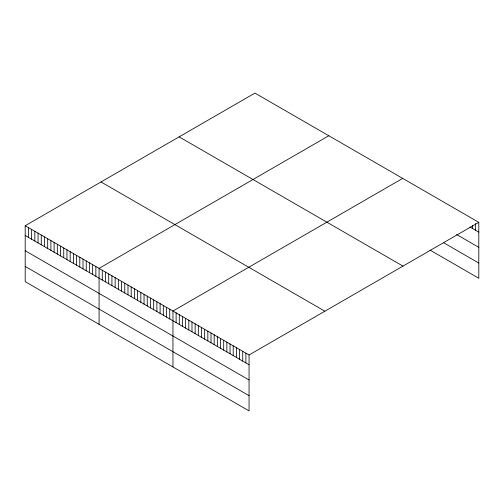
<?xml version="1.0" encoding="UTF-8"?>
<svg xmlns="http://www.w3.org/2000/svg" width="504" height="504" viewBox="0 0 504 504"><rect width="100%" height="100%" fill="white"/><g stroke="black" fill="none" stroke-linecap="round" stroke-linejoin="round"><path stroke-width="0.76" d="M478.8 222.34L249.064 354.974L249.064 410.905L25.2 281.66L25.2 225.729L254.936 93.095L478.8 222.34L478.8 278.271L429.962 250.072M328.81 135.746L99.074 268.38L99.074 324.311M402.683 178.397L172.954 311.031L172.954 366.962M469.917 226.989L478.8 232.117M456.599 234.53L478.8 247.351M443.917 242.903L478.8 263.044M179.122 136.861L402.986 266.112M101.014 181.957L324.878 311.207M25.2 225.729L249.064 354.974M25.2 235.507L249.064 364.751M25.2 250.734L249.064 379.984M25.2 266.427L249.064 395.678M475.631 223.518L475.631 230.284M472.456 225.446L472.456 228.457M245.895 353.146L245.895 362.924M242.726 351.313L242.726 361.091M239.551 349.48L239.551 359.257M236.382 347.653L236.382 357.43M233.207 345.82L233.207 355.597M230.038 343.993L230.038 353.764M226.869 342.159L226.869 351.937M223.694 340.326L223.694 350.104M220.525 338.499L220.525 348.277M217.35 336.666L217.35 346.443M214.181 334.832L214.181 344.61M211.006 333.005L211.006 342.783M207.837 331.172L207.837 340.95M204.668 329.339L204.668 339.116M201.493 327.512L201.493 337.289M198.324 325.679L198.324 335.456M195.149 323.851L195.149 333.623M191.98 322.018L191.98 331.796M188.811 320.185L188.811 329.962M185.636 318.358L185.636 328.136M182.467 316.525L182.467 326.302M179.292 314.691L179.292 324.469M176.123 312.864L176.123 322.642M169.741 309.179L169.741 318.956M166.528 307.32L166.528 317.098M163.315 305.468L163.315 315.246M160.102 303.616L160.102 313.394M156.889 301.757L156.889 311.535M153.682 299.905L153.682 309.683M150.469 298.053L150.469 307.831M147.256 296.195L147.256 305.972M144.043 294.342L144.043 304.12M140.83 292.49L140.83 302.261M137.617 290.632L137.617 300.409M134.41 288.779L134.41 298.557M131.197 286.927L131.197 296.698M127.985 285.069L127.985 294.846M124.772 283.216L124.772 292.994M121.558 281.358L121.558 291.136M118.346 279.506L118.346 289.283M115.139 277.654L115.139 287.431M111.926 275.795L111.926 285.573M108.713 273.943L108.713 283.721M105.5 272.091L105.5 281.868M102.287 270.232L102.287 280.01M95.861 266.528L95.861 276.299M92.654 264.669L92.654 274.447M89.441 262.817L89.441 272.595M86.228 260.965L86.228 270.736M83.015 259.106L83.015 268.884M79.802 257.254L79.802 267.032M76.589 255.396L76.589 265.173M73.382 253.543L73.382 263.321M70.169 251.691L70.169 261.469M66.956 249.833L66.956 259.61M63.743 247.981L63.743 257.758M60.53 246.128L60.53 255.906M57.317 244.27L57.317 254.048M54.111 242.418L54.111 252.195M50.898 240.566L50.898 250.343M47.685 238.707L47.685 248.485M44.472 236.855L44.472 246.632M41.259 235.003L41.259 244.774M38.046 233.144L38.046 242.922M34.839 231.292L34.839 241.069M31.626 229.44L31.626 239.211M28.413 227.581L28.413 237.359"/></g></svg>
